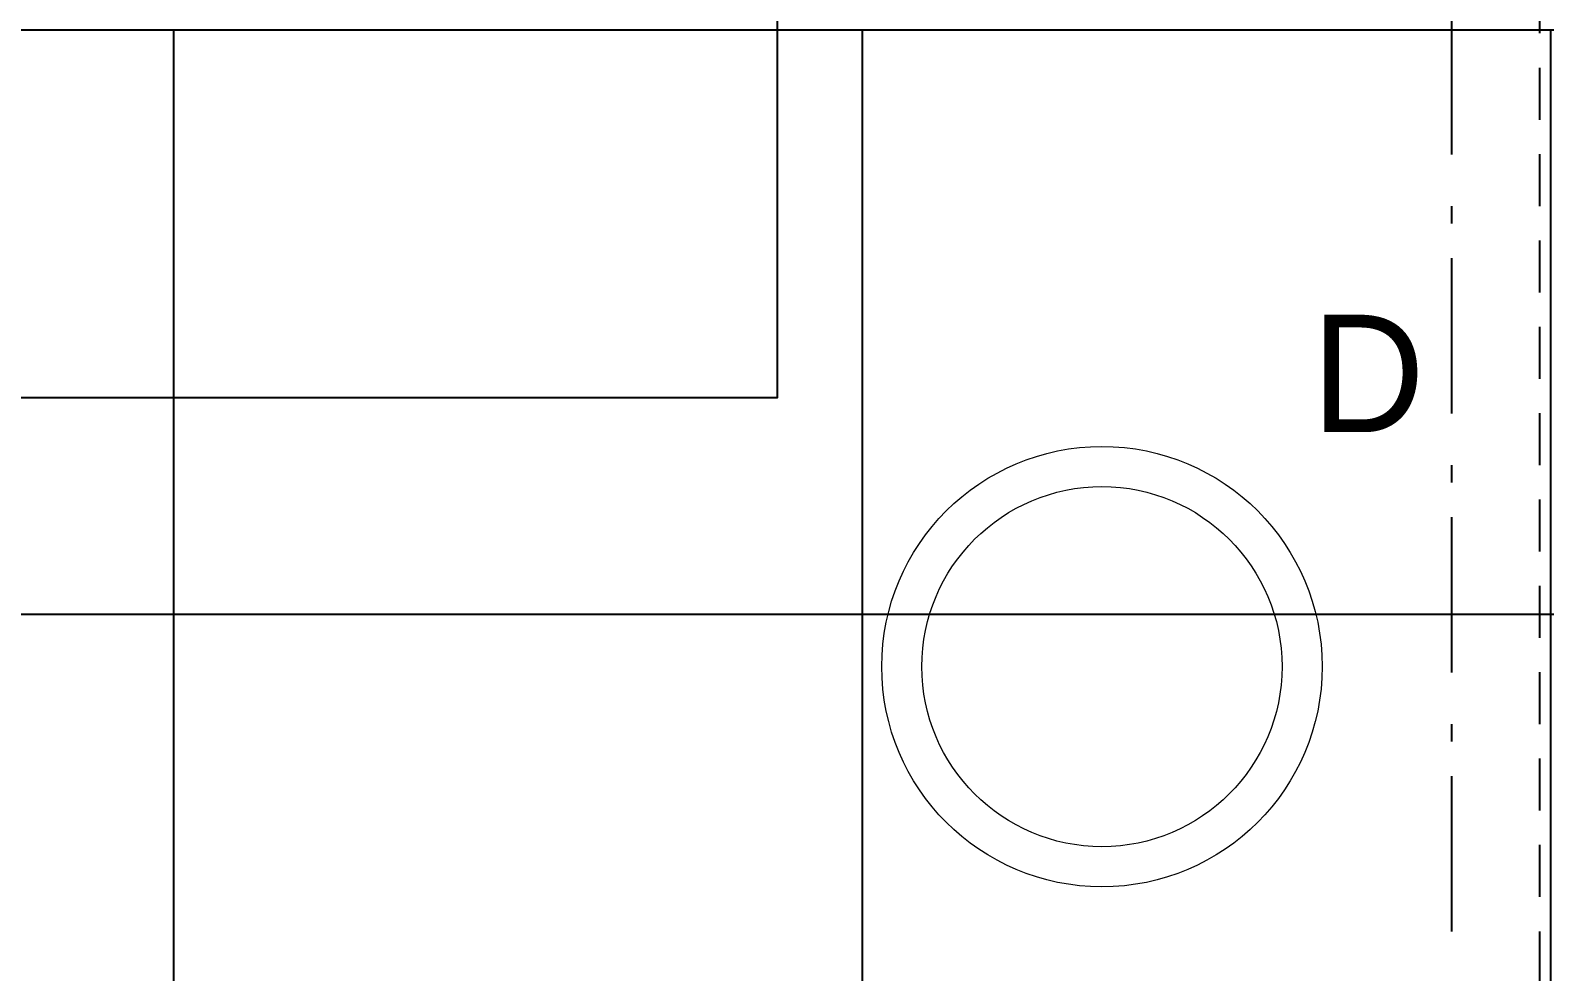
# Model space of a CAD drawing. Header units: centimetres. Extents: x 2191 to 12545, y -680 to 18662.
# Drawn here: x 9657.3 to 9812, y 4186.1 to 4282.3 of the extents above; entities that cross this region are included whole.
import ezdxf

# ---------------------------------------------------------------- set-up
doc = ezdxf.new("R2010")
doc.units = ezdxf.units.CM
doc.linetypes.add('Style de ligne -11', pattern=[0.347222, 0.20828, -0.138942])
doc.linetypes.add('Style de ligne -6', pattern=[1.04164, 0.625, -0.20828, 0.06943, -0.13893])
for name, color, linetype in [('B Général', 252, 'Continuous'), ('C ANNOTATIONS-niveaux', 252, 'Continuous'), ('C ANNOTATIONS-prestations', 252, 'Continuous'), ('C ANNOTATIONS-prestations_Hatch', 252, 'Continuous')]:
    doc.layers.add(name, color=color, linetype=linetype)
doc.layers.add('prlm-ELEC-CFO', color=1, linetype='Continuous', lineweight=25)
doc.layers.add('prlm-GAZ', color=2, linetype='Continuous', lineweight=25)
doc.styles.add('prlm-elec-cfo', font='comic.ttf', dxfattribs={"height": 12})

# ---------------------------------------------------------------- blocks, each defined once
blk = doc.blocks.new('A 70.Groupe-10-1')
at = {"layer": 'B Général', "linetype": 'Style de ligne -11', "ltscale": 25.4}
blk.add_line((2145.67, -1173.93), (2145.67, 946.07), dxfattribs=at)
blk = doc.blocks.new('B 70.Groupe-32-1')
at = {"layer": 'B Général', "linetype": 'Style de ligne -11', "ltscale": 25.4}
blk.add_line((2145.67, -1173.93), (2145.67, 946.07), dxfattribs=at)
blk = doc.blocks.new('xi.lumD')
at = {"layer": 'prlm-ELEC-CFO', "color": 0, "linetype": 'ByBlock', "lineweight": 13}
for radius in [22.49, 18.39]:
    blk.add_circle((0, 0), radius, dxfattribs=at)

msp = doc.modelspace()

# ---------------------------------------------------------------- hatches: boundary and pattern name
at = {"layer": 'C ANNOTATIONS-prestations_Hatch', "linetype": 'Continuous'}
h = msp.add_hatch(dxfattribs=at)
h.set_pattern_fill('DALETTES TERRASSE 50X50', color=256, scale=1.406016, style=0, pattern_type=2)
h.set_pattern_definition([(0, (9531.354, 4152.3), (4e-15, -70.3008), []), (-90, (9531.354, 4152.3), (70.3008, 0), [])])
h.paths.add_polyline_path([(9060.8, 4282.3), (9060.8, 3065.19), (9190.8, 3065.19), (9190.8, 3716.39), (9189.48, 3716.39), (9189.48, 4137.39), (9812.8, 4137.39), (9812.8, 4152.41), (11431.45, 4152.3), (11431.45, 4282.3)])

# ---------------------------------------------------------------- linework, layer by layer
at = {"layer": 'C ANNOTATIONS-niveaux', "linetype": 'Style de ligne -6', "ltscale": 25.4, "flags": 128}
msp.add_lwpolyline([(9745.56, 5820.39), (9745.56, 5736.89), (9802.48, 5687.89), (9802.48, 3085.39)], dxfattribs=at)
msp.add_lwpolyline([(9745.56, 5820.39), (9745.56, 5736.89), (9802.48, 5687.89), (9802.48, 3085.39)], dxfattribs=at)
at = {"layer": 'C ANNOTATIONS-prestations', "linetype": 'Continuous', "flags": 128}
msp.add_lwpolyline([(9060.8, 4282.3), (9060.8, 3065.19), (9190.8, 3065.19), (9190.8, 3716.39), (9189.48, 3716.39), (9189.48, 4137.39), (9812.8, 4137.39), (9812.8, 4152.41), (11431.45, 4152.3), (11431.45, 4282.3)], close=True, dxfattribs=at)
at = {"layer": 'prlm-GAZ'}
msp.add_lwpolyline([(9383.72, 4084.45), (9343.99, 4244.78), (9733.62, 4244.78), (9733.62, 4305.25)], dxfattribs=at)

# ---------------------------------------------------------------- block references
at = {"layer": 'B Général'}
for name in ['A 70.Groupe-10-1', 'B 70.Groupe-32-1']:
    msp.add_blockref(name, (7665.81, 4459.32), dxfattribs=at)
at = {"layer": 'prlm-ELEC-CFO', "rotation": 90}
msp.add_blockref('xi.lumD', (9766.77, 4217.3), dxfattribs=at)

# ---------------------------------------------------------------- next in the draw order: texts
at = {"layer": 'prlm-ELEC-CFO', "lineweight": 20, "insert": (9793.95, 4253.25), "char_height": 12, "attachment_point": 2, "line_spacing_factor": 0.8, "style": 'prlm-elec-cfo', "bg_fill": 3, "box_fill_scale": 0.95, "bg_fill_color": 256, "bg_fill_transparency": 0}
msp.add_mtext('D', dxfattribs=at)

doc.saveas('drawing.dxf')
